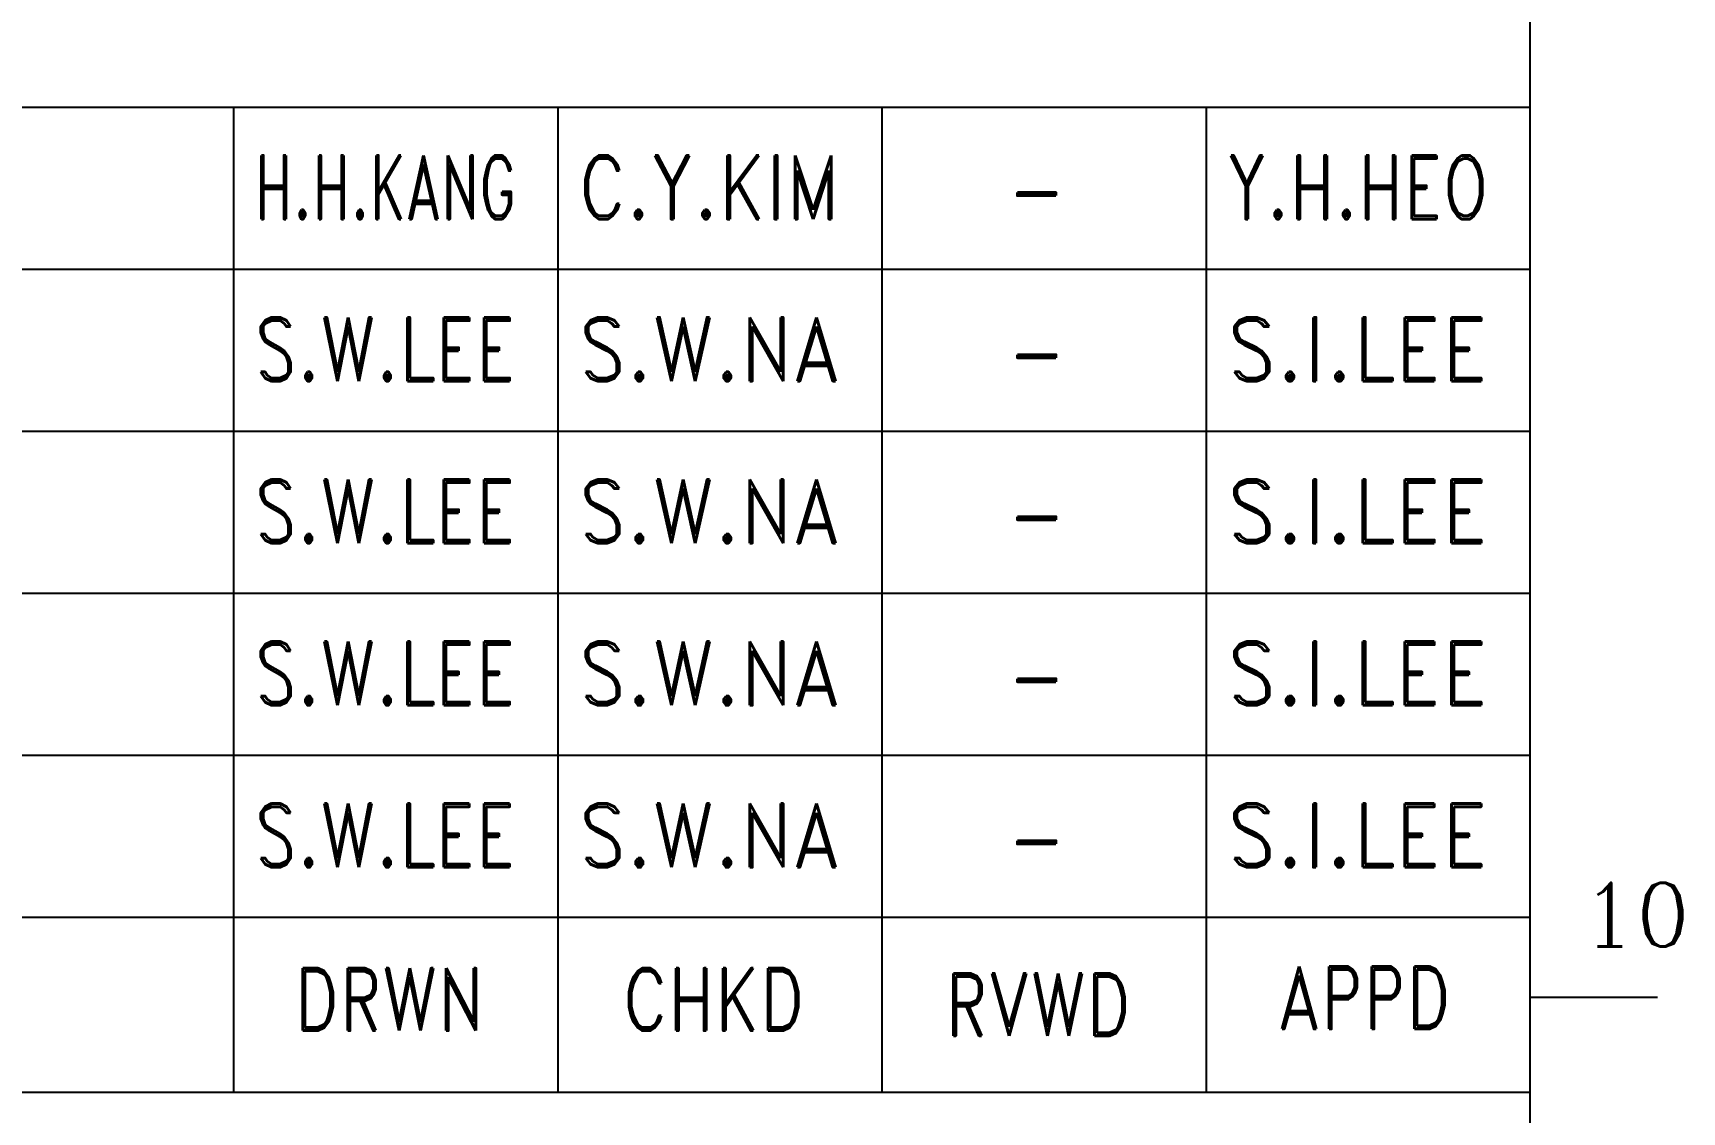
# Model space of a CAD drawing. Header units: millimetres. Extents: x 2448621 to 2484291, y -423869 to -398639.
# Drawn here: x 2480998 to 2483803, y -418831 to -416995 of the extents above; entities that cross this region are included whole.
import ezdxf
from ezdxf.enums import TextEntityAlignment as Align

# ---------------------------------------------------------------- set-up
doc = ezdxf.new("R2010")
doc.units = ezdxf.units.MM
doc.header["$LTSCALE"] = 30
doc.layers.add('1', color=7, linetype='Continuous')
doc.layers.add('TAN-TIT', color=30, linetype='Continuous')
doc.styles.add('COM', font='COMPLEX', dxfattribs={"height": 5})
doc.styles.add('KIM3', font='ROMAND.shx', dxfattribs={"width": 1.25, "height": 3})
doc.styles.add('RD6', font='ROMAND.shx', dxfattribs={"width": 0.83, "height": 6})

# ---------------------------------------------------------------- blocks, each defined once
blk = doc.blocks.new('A$C8e619059')
at = {"layer": 'TAN-TIT'}
blk.add_line((-18.379, 55.845), (-18.379, 0), dxfattribs=at)
blk = doc.blocks.new('BORDER')
at = {"layer": 'TAN-TIT'}
for p, q in [((232823, 3520), (232823, 164680)), ((232823, 44987), (193237, 44987)), ((221796, 44987), (221796, 33818)), ((225472, 44987), (225472, 33818)), ((229148, 44987), (229148, 33818)), ((232823, 43149), (193237, 43149)), ((232823, 41311), (193237, 41311)), ((232823, 39473), (193237, 39473)), ((232823, 37635), (193237, 37635)), ((232823, 35797), (193237, 35797)), ((232823, 34894), (234266, 34894)), ((193237, 33818), (232823, 33818))]:
    blk.add_line(p, q, dxfattribs=at)
at = {"xscale": 200, "yscale": 200, "zscale": 200}
blk.add_blockref('A$C8e619059', (221796, 33818), dxfattribs=at)
at = {"layer": 'TAN-TIT', "style": 'COM'}
blk.add_text('10', height=721, dxfattribs=at).set_placement((233400, 35471))
at = {"layer": 'TAN-TIT', "style": 'RD6', "width": 0.8}
for s, p in [('DRWN', (219887, 34516)), ('CHKD', (223563, 34516)), ('RVWD', (227241, 34457)), ('APPD', (230941, 34535))]:
    blk.add_text(s, height=706.9, dxfattribs=at).set_placement(p, align=Align.CENTER)

msp = doc.modelspace()

# ---------------------------------------------------------------- block references
at = {"layer": '1', "xscale": 0.15, "yscale": 0.15, "zscale": 0.15}
msp.add_blockref('BORDER', (2448621.4, -423869.4), dxfattribs=at)

# ---------------------------------------------------------------- texts
at = {"style": 'KIM3'}
for s, width, p, p2 in [('H.H.KANG', 0.587257, (2481375, -417311.3), (2481819.7, -417311.3)), ('C.Y.KIM', 0.770775, (2481926.4, -417311.3), (2482371, -417311.3)), ('Y.H.HEO', 0.701844, (2483029.2, -417311.3), (2483473.8, -417311.3)), ('S.W.LEE', 0.71939, (2481375, -417587), (2481819.7, -417587)), ('S.W.NA', 0.799323, (2481926.4, -417587), (2482371, -417587)), ('S.I.LEE', 0.838125, (2483029.2, -417587), (2483473.8, -417587)), ('S.W.LEE', 0.71939, (2481375, -417862.7), (2481819.7, -417862.7)), ('S.W.NA', 0.799323, (2481926.4, -417862.7), (2482371, -417862.7)), ('S.I.LEE', 0.838125, (2483029.2, -417862.7), (2483473.8, -417862.7)), ('S.W.LEE', 0.71939, (2481375, -418138.4), (2481819.7, -418138.4)), ('S.W.NA', 0.799323, (2481926.4, -418138.4), (2482371, -418138.4)), ('S.I.LEE', 0.838125, (2483029.2, -418138.4), (2483473.8, -418138.4)), ('S.W.LEE', 0.71939, (2481375, -418414.1), (2481819.7, -418414.1)), ('S.W.NA', 0.799323, (2481926.4, -418414.1), (2482371, -418414.1)), ('S.I.LEE', 0.838125, (2483029.2, -418414.1), (2483473.8, -418414.1))]:
    msp.add_text(s, height=108.16, dxfattribs=dict(at, width=width)).set_placement(p, p2, align=Align.FIT)
at = {"style": 'KIM3', "width": 0.83}
for p in [(2482705.4, -417317.9), (2482705.4, -417593.6), (2482705.4, -417869.3), (2482705.4, -418145), (2482705.4, -418420.7)]:
    msp.add_text('-', height=108.2, dxfattribs=at).set_placement(p, align=Align.CENTER)

doc.saveas('drawing.dxf')
